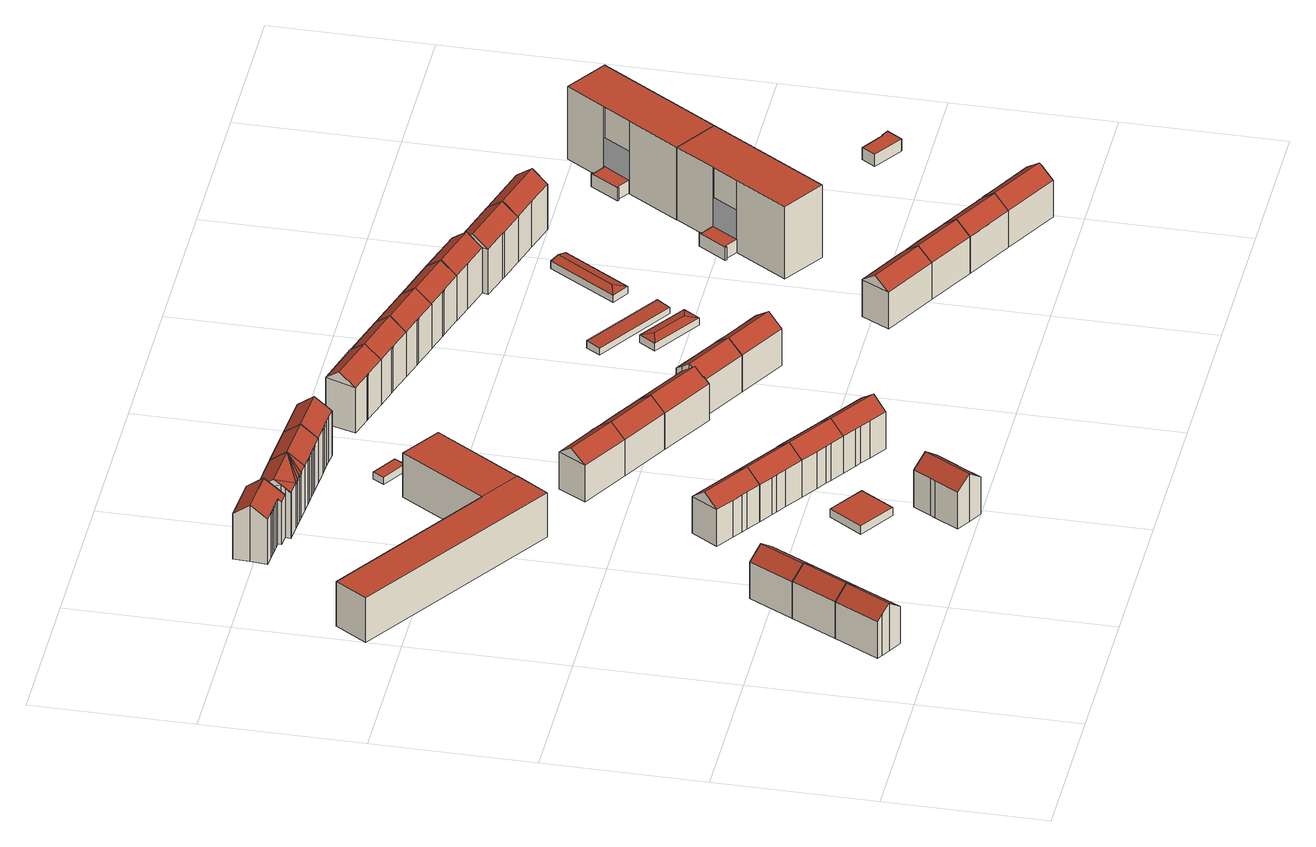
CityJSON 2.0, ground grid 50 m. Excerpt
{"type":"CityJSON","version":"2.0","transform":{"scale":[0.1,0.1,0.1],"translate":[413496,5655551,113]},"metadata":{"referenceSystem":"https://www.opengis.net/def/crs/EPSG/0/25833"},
"CityObjects":{
"building1":{"type":"Building","attributes":{"Dachtyp_tdc":"tdcGableRoof","Gemeindeschluessel":14612000,"Dachneigung":37.07,"QualitaetDacherkennung":77,"Geometrietyp2DReferenz":"3000","measuredHeight":16.56,"function":"31001_9998","roofType":"3100"},"geometry":[{"type":"Solid","lod":"2","boundaries":[[[[0,1,2,3]],[[1,4,5,2]],[[4,6,7,5]],[[6,8,9,7]],[[8,10,11,9]],[[10,12,13,11]],[[12,0,3,13]],[[8,6,4,1,0]],[[0,12,10,8]],[[3,2,5,7,9,11,13]]]],"semantics":{"surfaces":[{"type":"WallSurface"},{"type":"RoofSurface"},{"type":"GroundSurface"}],"values":[[0,0,0,0,0,0,0,1,1,2]]}}]},
"building2":{"type":"Building","attributes":{"Dachtyp_tdc":"tdcGableRoof","Gemeindeschluessel":14612000,"Dachneigung":37.04,"QualitaetDacherkennung":78,"Geometrietyp2DReferenz":"3000","measuredHeight":16.56,"function":"31001_9998","roofType":"3100"},"geometry":[{"type":"Solid","lod":"2","boundaries":[[[[6,14,15,7]],[[14,16,17,15]],[[16,10,11,17]],[[10,6,7,11]],[[16,14,18]],[[6,10,8]],[[14,6,8,18]],[[10,16,18,8]],[[7,15,17,11]]]],"semantics":{"surfaces":[{"type":"WallSurface"},{"type":"RoofSurface"},{"type":"GroundSurface"}],"values":[[0,0,0,0,0,0,1,1,2]]}}]},
"building3":{"type":"Building","attributes":{"Dachtyp_tdc":"tdcGableRoof","Gemeindeschluessel":14612000,"Dachneigung":37.15,"QualitaetDacherkennung":75,"Geometrietyp2DReferenz":"3000","measuredHeight":16.54,"function":"31001_9998","roofType":"3100"},"geometry":[{"type":"Solid","lod":"2","boundaries":[[[[19,20,21,15]],[[20,22,23,21]],[[22,16,17,23]],[[16,19,15,17]],[[22,20,24]],[[19,16,25]],[[20,19,25,24]],[[16,22,24,25]],[[15,21,23,17]]]],"semantics":{"surfaces":[{"type":"WallSurface"},{"type":"RoofSurface"},{"type":"GroundSurface"}],"values":[[0,0,0,0,0,0,1,1,2]]}}]},
"building4":{"type":"Building","attributes":{"Gemeindeschluessel":14612000,"Geometrietyp2DReferenz":"3000","function":"31001_9998","roofType":"9999"},"children":["building4-1","building4-2"]},
"building4-1":{"type":"BuildingPart","attributes":{"Dachtyp_tdc":"tdcPolyFlatRoof","Dachneigung":0,"QualitaetDacherkennung":78,"Geometrietyp2DReferenz":"3000","measuredHeight":15.36,"roofType":"1000"},"parents":["building4"],"geometry":[{"type":"MultiSurface","lod":"2","boundaries":[[[26,27,28,29,30]],[[31,32,33,34,35]],[[32,36,37,33]],[[36,26,30,37]],[[36,32,31,27,26]],[[30,29,34,33,37]]],"semantics":{"surfaces":[{"type":"WallSurface"},{"type":"RoofSurface"},{"type":"GroundSurface"}],"values":[0,0,0,0,1,2]}}]},
"building4-2":{"type":"BuildingPart","attributes":{"Dachtyp_tdc":"tdcPolyFlatRoof","Dachneigung":0,"QualitaetDacherkennung":76,"Geometrietyp2DReferenz":"3000","measuredHeight":15.29,"roofType":"1000"},"parents":["building4"],"geometry":[{"type":"MultiSurface","lod":"2","boundaries":[[[28,38,39,29]],[[38,40,41,39]],[[40,35,34,41]],[[35,40,38,28]],[[29,39,41,34]]],"semantics":{"surfaces":[{"type":"WallSurface"},{"type":"RoofSurface"},{"type":"GroundSurface"}],"values":[0,0,0,1,2]}}]},
"building5":{"type":"Building","attributes":{"Dachtyp_tdc":"tdcFreeFormRoof","Gemeindeschluessel":14612000,"Dachneigung":38.02,"QualitaetDacherkennung":82,"Geometrietyp2DReferenz":"3000","measuredHeight":16.7,"function":"31001_9998","roofType":"5000"},"geometry":[{"type":"Solid","lod":"2","boundaries":[[[[42,43,44,45]],[[46,47,42,45,48,49,50]],[[44,48,45]],[[47,43,42]],[[51,52,53,54,55,56,57]],[[48,44,52,51]],[[44,43,53,52]],[[43,47,54,53]],[[47,46,55,54]],[[46,50,56,55]],[[50,49,57,56]],[[49,48,51,57]]]],"semantics":{"surfaces":[{"type":"RoofSurface"},{"type":"WallSurface"},{"type":"GroundSurface"}],"values":[[0,0,1,1,2,1,1,1,1,1,1,1]]}}]},
"building6":{"type":"Building","attributes":{"Dachtyp_tdc":"tdcPolyFlatRoof","Gemeindeschluessel":14612000,"Dachneigung":0,"QualitaetDacherkennung":71,"Geometrietyp2DReferenz":"3000","measuredHeight":2.91,"function":"31001_9998","roofType":"1000"},"geometry":[{"type":"Solid","lod":"2","boundaries":[[[[58,59,60,61]],[[59,62,63,60]],[[62,64,65,63]],[[64,58,61,65]],[[64,62,59,58]],[[61,60,63,65]]]],"semantics":{"surfaces":[{"type":"WallSurface"},{"type":"RoofSurface"},{"type":"GroundSurface"}],"values":[[0,0,0,0,1,2]]}}]},
"building7":{"type":"Building","attributes":{"Dachtyp_tdc":"tdcGableRoof","Gemeindeschluessel":14612000,"Dachneigung":36.95,"QualitaetDacherkennung":73,"Geometrietyp2DReferenz":"3000","measuredHeight":16.61,"function":"31001_9998","roofType":"3100"},"geometry":[{"type":"Solid","lod":"2","boundaries":[[[[66,67,68,69]],[[67,70,71,68]],[[70,72,73,71]],[[72,74,75,73]],[[74,76,77,75]],[[76,78,79,77]],[[78,80,81,79]],[[80,82,83,81]],[[82,84,85,83]],[[84,66,69,85]],[[80,78,76,74,72,70]],[[70,67,66,84,82,80]],[[69,68,71,73,75,77,79,81,83,85]]]],"semantics":{"surfaces":[{"type":"WallSurface"},{"type":"RoofSurface"},{"type":"GroundSurface"}],"values":[[0,0,0,0,0,0,0,0,0,0,1,1,2]]}}]},
"building8":{"type":"Building","attributes":{"Dachtyp_tdc":"tdcGableRoof","Gemeindeschluessel":14612000,"Dachneigung":36.98,"QualitaetDacherkennung":77,"Geometrietyp2DReferenz":"3000","measuredHeight":19.61,"function":"31001_9998","roofType":"3100"},"geometry":[{"type":"Solid","lod":"2","boundaries":[[[[86,87,88,89]],[[87,90,91,88]],[[90,92,93,91]],[[92,94,95,93]],[[94,96,97,95]],[[96,98,99,97]],[[98,100,101,99]],[[100,102,103,101]],[[102,104,105,103]],[[104,106,107,105]],[[106,108,109,107]],[[108,110,111,109]],[[110,112,113,111]],[[112,86,89,113]],[[108,106,104,102,100]],[[100,98,96,94,92,90,87,86,112,110,108]],[[89,88,91,93,95,97,99,101,103,105,107,109,111,113]]]],"semantics":{"surfaces":[{"type":"WallSurface"},{"type":"RoofSurface"},{"type":"GroundSurface"}],"values":[[0,0,0,0,0,0,0,0,0,0,0,0,0,0,1,1,2]]}}]},
"building9":{"type":"Building","attributes":{"Dachtyp_tdc":"tdcFreeFormRoof","Gemeindeschluessel":14612000,"Dachneigung":38.1,"QualitaetDacherkennung":78,"Geometrietyp2DReferenz":"3000","measuredHeight":16.69,"function":"31001_9998","roofType":"5000"},"geometry":[{"type":"Solid","lod":"2","boundaries":[[[[114,43,53,54]],[[43,115,116,53]],[[115,117,118,116]],[[117,119,120,118]],[[119,121,122,120]],[[121,123,124,122]],[[123,114,54,124]],[[125,115,43,42]],[[119,117,125,42,114,123,121]],[[117,115,125]],[[43,114,42]],[[54,53,116,118,120,122,124]]]],"semantics":{"surfaces":[{"type":"WallSurface"},{"type":"RoofSurface"},{"type":"GroundSurface"}],"values":[[0,0,0,0,0,0,0,1,1,0,0,2]]}}]},
"building10":{"type":"Building","attributes":{"Dachtyp_tdc":"tdcFreeFormRoof","Gemeindeschluessel":14612000,"Dachneigung":37.06,"QualitaetDacherkennung":87,"Geometrietyp2DReferenz":"3000","measuredHeight":19.63,"function":"31001_9998","roofType":"5000"},"geometry":[{"type":"Solid","lod":"2","boundaries":[[[[126,127,111,113]],[[127,128,107,111]],[[128,129,130,107]],[[129,131,132,130]],[[131,133,134,132]],[[133,135,136,134]],[[135,137,138,136]],[[137,139,140,138]],[[139,141,142,140]],[[141,143,144,142]],[[143,126,113,144]],[[145,129,128,146]],[[145,133,131]],[[145,135,133]],[[145,137,135]],[[145,139,137]],[[146,139,145]],[[146,141,139]],[[127,141,146]],[[126,141,127]],[[141,126,143]],[[128,127,146]],[[131,129,145]],[[113,111,107,130,132,134,136,138,140,142,144]]]],"semantics":{"surfaces":[{"type":"WallSurface"},{"type":"RoofSurface"},{"type":"GroundSurface"}],"values":[[0,0,0,0,0,0,0,0,0,0,0,1,1,1,1,1,1,1,1,1,1,0,0,2]]}}]},
"building11":{"type":"Building","attributes":{"Dachtyp_tdc":"tdcFreeFormRoof","Gemeindeschluessel":14612000,"Dachneigung":37.9,"QualitaetDacherkennung":72,"Geometrietyp2DReferenz":"3000","measuredHeight":16.66,"function":"31001_9998","roofType":"5000"},"geometry":[{"type":"Solid","lod":"2","boundaries":[[[[147,148,149,116]],[[148,150,151,149]],[[150,152,153,151]],[[152,154,155,153]],[[154,156,157,155]],[[156,117,118,157]],[[117,147,116,118]],[[158,148,147,125]],[[152,150,158,125,117,156,154]],[[150,148,158]],[[147,117,125]],[[116,149,151,153,155,157,118]]]],"semantics":{"surfaces":[{"type":"WallSurface"},{"type":"RoofSurface"},{"type":"GroundSurface"}],"values":[[0,0,0,0,0,0,0,1,1,0,0,2]]}}]},
"building12":{"type":"Building","attributes":{"Dachtyp_tdc":"tdcFreeFormRoof","Gemeindeschluessel":14612000,"Dachneigung":36.88,"QualitaetDacherkennung":84,"Geometrietyp2DReferenz":"3000","measuredHeight":16.59,"function":"31001_9998","roofType":"5000"},"geometry":[{"type":"Solid","lod":"2","boundaries":[[[[159,160,161,162]],[[160,163,164,161]],[[163,165,166,164]],[[165,167,168,166]],[[159,169,170,160]],[[169,171,172,167,165,163,170]],[[163,160,170]],[[159,171,169]],[[168,173,174,162,161,164,166]],[[167,172,173,168]],[[172,171,174,173]],[[171,159,162,174]]]],"semantics":{"surfaces":[{"type":"WallSurface"},{"type":"RoofSurface"},{"type":"GroundSurface"}],"values":[[0,0,0,0,1,1,0,0,2,0,0,0]]}}]},
"building13":{"type":"Building","attributes":{"Dachtyp_tdc":"tdcFreeFormRoof","Gemeindeschluessel":14612000,"Dachneigung":37.01,"QualitaetDacherkennung":89,"Geometrietyp2DReferenz":"3000","measuredHeight":19.63,"function":"31001_9998","roofType":"5000"},"geometry":[{"type":"Solid","lod":"2","boundaries":[[[[175,176,177,178]],[[176,179,180,177]],[[179,181,132,180]],[[181,182,130,132]],[[182,183,184,130]],[[183,185,186,184]],[[185,187,188,186]],[[187,189,190,188]],[[189,175,178,190]],[[191,192,193,194]],[[185,194,193,181,179,176,175,189,187]],[[182,192,191,183]],[[181,193,192,182]],[[183,191,194,185]],[[178,177,180,132,130,184,186,188,190]]]],"semantics":{"surfaces":[{"type":"WallSurface"},{"type":"RoofSurface"},{"type":"GroundSurface"}],"values":[[0,0,0,0,0,0,0,0,0,1,1,0,0,0,2]]}}]},
"building14":{"type":"Building","attributes":{"Dachtyp_tdc":"tdcFreeFormRoof","Gemeindeschluessel":14612000,"Dachneigung":38.01,"QualitaetDacherkennung":74,"Geometrietyp2DReferenz":"3000","measuredHeight":16.67,"function":"31001_9998","roofType":"5000"},"geometry":[{"type":"Solid","lod":"2","boundaries":[[[[195,150,151,196]],[[150,197,149,151]],[[197,198,199,149]],[[198,200,201,199]],[[200,202,203,201]],[[202,204,205,203]],[[204,195,196,205]],[[150,195,204,202,200,206,207]],[[148,207,206,208]],[[197,148,208,198]],[[198,208,206,200]],[[150,207,148,197]],[[196,151,149,199,201,203,205]]]],"semantics":{"surfaces":[{"type":"WallSurface"},{"type":"RoofSurface"},{"type":"GroundSurface"}],"values":[[0,0,0,0,0,0,0,1,1,0,0,0,2]]}}]},
"building15":{"type":"Building","attributes":{"Dachtyp_tdc":"tdcPolyFlatRoof","Gemeindeschluessel":14612000,"Dachneigung":0,"QualitaetDacherkennung":79,"Geometrietyp2DReferenz":"3000","measuredHeight":2.48,"function":"31001_9998","roofType":"1000"},"geometry":[{"type":"Solid","lod":"2","boundaries":[[[[209,210,211,212]],[[210,213,214,211]],[[213,215,216,214]],[[215,209,212,216]],[[215,213,210,209]],[[212,211,214,216]]]],"semantics":{"surfaces":[{"type":"WallSurface"},{"type":"RoofSurface"},{"type":"GroundSurface"}],"values":[[0,0,0,0,1,2]]}}]},
"building16":{"type":"Building","attributes":{"Dachtyp_tdc":"tdcFreeFormRoof","Gemeindeschluessel":14612000,"Dachneigung":37.34,"QualitaetDacherkennung":83,"Geometrietyp2DReferenz":"3000","measuredHeight":16.62,"function":"31001_9998","roofType":"5000"},"geometry":[{"type":"Solid","lod":"2","boundaries":[[[[159,171,174,162]],[[171,217,218,174]],[[217,219,220,218]],[[219,221,222,220]],[[221,223,224,222]],[[223,225,226,224]],[[225,159,162,226]],[[225,227,169,159]],[[227,223,221,219,217,171,169]],[[171,159,169]],[[225,223,227]],[[162,174,218,220,222,224,226]]]],"semantics":{"surfaces":[{"type":"WallSurface"},{"type":"RoofSurface"},{"type":"GroundSurface"}],"values":[[0,0,0,0,0,0,0,1,1,0,0,2]]}}]},
"building17":{"type":"Building","attributes":{"Dachtyp_tdc":"tdcFreeFormRoof","Gemeindeschluessel":14612000,"Dachneigung":36.8,"QualitaetDacherkennung":88,"Geometrietyp2DReferenz":"3000","measuredHeight":19.6,"function":"31001_9998","roofType":"5000"},"geometry":[{"type":"Solid","lod":"2","boundaries":[[[[228,229,230,231]],[[229,232,233,230]],[[232,234,235,233]],[[234,185,186,235]],[[185,191,184,186]],[[191,236,237,184]],[[236,238,239,237]],[[238,228,231,239]],[[238,240,194,185,234,232,229,228]],[[240,236,191,194]],[[191,185,194]],[[238,236,240]],[[231,230,233,235,186,184,237,239]]]],"semantics":{"surfaces":[{"type":"WallSurface"},{"type":"RoofSurface"},{"type":"GroundSurface"}],"values":[[0,0,0,0,0,0,0,0,1,1,0,0,2]]}}]},
"building18":{"type":"Building","attributes":{"Dachtyp_tdc":"tdcFreeFormRoof","Gemeindeschluessel":14612000,"Dachneigung":37.87,"QualitaetDacherkennung":82,"Geometrietyp2DReferenz":"3000","measuredHeight":16.71,"function":"31001_9998","roofType":"5000"},"geometry":[{"type":"Solid","lod":"2","boundaries":[[[[241,242,243,244]],[[242,245,246,243]],[[245,225,226,246]],[[225,223,224,226]],[[223,247,248,224]],[[247,249,250,248]],[[249,251,252,250]],[[251,241,244,252]],[[253,251,249,247,223,254]],[[241,253,254,225,245,242]],[[241,251,253]],[[223,225,254]],[[244,243,246,226,224,248,250,252]]]],"semantics":{"surfaces":[{"type":"WallSurface"},{"type":"RoofSurface"},{"type":"GroundSurface"}],"values":[[0,0,0,0,0,0,0,0,1,1,0,0,2]]}}]},
"building19":{"type":"Building","attributes":{"Dachtyp_tdc":"tdcGableRoof","Gemeindeschluessel":14612000,"Dachneigung":37.38,"QualitaetDacherkennung":79,"Geometrietyp2DReferenz":"3000","measuredHeight":16.68,"function":"31001_9998","roofType":"3100"},"geometry":[{"type":"Solid","lod":"2","boundaries":[[[[255,256,257,244]],[[256,258,252,257]],[[258,259,260,252]],[[259,261,262,260]],[[261,263,264,262]],[[263,265,266,264]],[[265,267,268,266]],[[267,269,270,268]],[[269,271,272,270]],[[271,273,243,272]],[[273,255,244,243]],[[269,267,265,263,261,259,258,256]],[[256,255,273,271,269]],[[244,257,252,260,262,264,266,268,270,272,243]]]],"semantics":{"surfaces":[{"type":"WallSurface"},{"type":"RoofSurface"},{"type":"GroundSurface"}],"values":[[0,0,0,0,0,0,0,0,0,0,0,1,1,2]]}}]},
"building20":{"type":"Building","attributes":{"Dachtyp_tdc":"tdcFreeFormRoof","Gemeindeschluessel":14612000,"Dachneigung":37.28,"QualitaetDacherkennung":90,"Geometrietyp2DReferenz":"3000","measuredHeight":19.64,"function":"31001_9998","roofType":"5000"},"geometry":[{"type":"Solid","lod":"2","boundaries":[[[[274,275,276,277]],[[275,278,279,276]],[[278,280,281,279]],[[280,282,283,281]],[[282,284,285,283]],[[284,274,277,285]],[[286,278,275,287]],[[282,280,286,287,274,284]],[[280,278,286]],[[275,274,287]],[[277,276,279,281,283,285]]]],"semantics":{"surfaces":[{"type":"WallSurface"},{"type":"RoofSurface"},{"type":"GroundSurface"}],"values":[[0,0,0,0,0,0,1,1,0,0,2]]}}]},
"building21":{"type":"Building","attributes":{"Dachtyp_tdc":"tdcFreeFormRoof","Gemeindeschluessel":14612000,"Dachneigung":37.26,"QualitaetDacherkennung":79,"Geometrietyp2DReferenz":"3000","measuredHeight":16.66,"function":"31001_9998","roofType":"5000"},"geometry":[{"type":"Solid","lod":"2","boundaries":[[[[271,267,268,272]],[[267,288,289,268]],[[288,290,291,289]],[[290,292,293,291]],[[292,294,295,293]],[[294,296,297,295]],[[296,271,272,297]],[[296,298,269,271]],[[298,294,292,290,288,267,269]],[[296,294,298]],[[267,271,269]],[[272,268,289,291,293,295,297]]]],"semantics":{"surfaces":[{"type":"WallSurface"},{"type":"RoofSurface"},{"type":"GroundSurface"}],"values":[[0,0,0,0,0,0,0,1,1,0,0,2]]}}]},
"building22":{"type":"Building","attributes":{"Dachtyp_tdc":"tdcFreeFormRoof","Gemeindeschluessel":14612000,"Dachneigung":37.47,"QualitaetDacherkennung":89,"Geometrietyp2DReferenz":"3000","measuredHeight":19.6,"function":"31001_9998","roofType":"5000"},"geometry":[{"type":"Solid","lod":"2","boundaries":[[[[299,300,301,302]],[[300,303,304,301]],[[303,280,281,304]],[[280,305,279,281]],[[305,306,307,279]],[[306,299,302,307]],[[308,306,305,286]],[[300,299,308,286,280,303]],[[305,280,286]],[[299,306,308]],[[302,301,304,281,279,307]]]],"semantics":{"surfaces":[{"type":"WallSurface"},{"type":"RoofSurface"},{"type":"GroundSurface"}],"values":[[0,0,0,0,0,0,1,1,0,0,2]]}}]},
"building23":{"type":"Building","attributes":{"Dachtyp_tdc":"tdcFreeFormRoof","Gemeindeschluessel":14612000,"Dachneigung":37.44,"QualitaetDacherkennung":89,"Geometrietyp2DReferenz":"3000","measuredHeight":19.61,"function":"31001_9998","roofType":"5000"},"geometry":[{"type":"Solid","lod":"2","boundaries":[[[[309,310,311,307]],[[310,312,313,311]],[[312,314,315,313]],[[314,316,317,315]],[[316,299,302,317]],[[299,309,307,302]],[[318,319,299,316,314,312]],[[320,306,319,318]],[[309,306,320,310]],[[299,319,306,309]],[[310,320,318,312]],[[307,311,313,315,317,302]]]],"semantics":{"surfaces":[{"type":"WallSurface"},{"type":"RoofSurface"},{"type":"GroundSurface"}],"values":[[0,0,0,0,0,0,1,1,0,0,0,2]]}}]},
"building24":{"type":"Building","attributes":{"Dachtyp_tdc":"tdcFreeFormRoof","Gemeindeschluessel":14612000,"Dachneigung":13.21,"QualitaetDacherkennung":85,"Geometrietyp2DReferenz":"3000","measuredHeight":3.37,"function":"31001_2463","roofType":"5000"},"geometry":[{"type":"Solid","lod":"2","boundaries":[[[[321,322,323,324]],[[322,325,326,323]],[[325,327,328,326]],[[327,321,324,328]],[[329,330,327,325]],[[329,325,322]],[[330,329,322,321]],[[330,321,327]],[[324,323,326,328]]]],"semantics":{"surfaces":[{"type":"WallSurface"},{"type":"RoofSurface"},{"type":"GroundSurface"}],"values":[[0,0,0,0,1,1,1,1,2]]}}]},
"building25":{"type":"Building","attributes":{"Dachtyp_tdc":"tdcPolyFlatRoof","Gemeindeschluessel":14612000,"Dachneigung":2.92,"QualitaetDacherkennung":89,"Geometrietyp2DReferenz":"3000","measuredHeight":2.44,"function":"31001_2463","roofType":"2100"},"geometry":[{"type":"Solid","lod":"2","boundaries":[[[[331,332,333,334]],[[332,335,336,333]],[[335,337,338,336]],[[337,331,334,338]],[[337,335,332,331]],[[334,333,336,338]]]],"semantics":{"surfaces":[{"type":"WallSurface"},{"type":"RoofSurface"},{"type":"GroundSurface"}],"values":[[0,0,0,0,1,2]]}}]},
"building26":{"type":"Building","attributes":{"Dachtyp_tdc":"tdcGableRoof","Gemeindeschluessel":14612000,"Dachneigung":37.18,"QualitaetDacherkennung":75,"Geometrietyp2DReferenz":"3000","measuredHeight":16.63,"function":"31001_9998","roofType":"3100"},"geometry":[{"type":"Solid","lod":"2","boundaries":[[[[339,340,341,342]],[[340,343,344,341]],[[343,345,346,344]],[[345,347,348,346]],[[347,349,350,348]],[[349,351,352,350]],[[351,339,342,352]],[[353,354,355,339]],[[354,356,357,358,359,360,355]],[[339,355,360,340]],[[340,360,359,343]],[[343,359,358,345]],[[345,358,357,347]],[[347,357,356,349]],[[349,356,354,353,351]],[[351,353,339]],[[342,341,344,346,348,350,352]]]],"semantics":{"surfaces":[{"type":"WallSurface"},{"type":"RoofSurface"},{"type":"GroundSurface"}],"values":[[0,0,0,0,0,0,0,1,1,0,0,0,0,0,0,0,2]]}}]},
"building27":{"type":"Building","attributes":{"Dachtyp_tdc":"tdcFreeFormRoof","Gemeindeschluessel":14612000,"Dachneigung":37.38,"QualitaetDacherkennung":90,"Geometrietyp2DReferenz":"3000","measuredHeight":19.51,"function":"31001_9998","roofType":"5000"},"geometry":[{"type":"Solid","lod":"2","boundaries":[[[[361,362,363,364]],[[362,365,366,363]],[[365,367,368,366]],[[367,369,370,368]],[[369,371,372,370]],[[371,361,364,372]],[[373,374,375,376]],[[376,375,371,369,367,365]],[[361,374,373,362]],[[371,375,374,361]],[[362,373,376,365]],[[364,363,366,368,370,372]]]],"semantics":{"surfaces":[{"type":"WallSurface"},{"type":"RoofSurface"},{"type":"GroundSurface"}],"values":[[0,0,0,0,0,0,1,1,0,0,0,2]]}}]},
"building28":{"type":"Building","attributes":{"Dachtyp_tdc":"tdcGableRoof","Gemeindeschluessel":14612000,"Dachneigung":37.21,"QualitaetDacherkennung":77,"Geometrietyp2DReferenz":"3000","measuredHeight":16.65,"function":"31001_9998","roofType":"3100"},"geometry":[{"type":"Solid","lod":"2","boundaries":[[[[377,356,350,378]],[[356,379,380,350]],[[379,381,382,380]],[[381,383,384,382]],[[383,385,386,384]],[[385,387,388,386]],[[387,389,390,388]],[[389,351,352,390]],[[351,377,378,352]],[[387,385,383,381,379,356,377]],[[377,351,389,387]],[[378,350,380,382,384,386,388,390,352]]]],"semantics":{"surfaces":[{"type":"WallSurface"},{"type":"RoofSurface"},{"type":"GroundSurface"}],"values":[[0,0,0,0,0,0,0,0,0,1,1,2]]}}]},
"building29":{"type":"Building","attributes":{"Dachtyp_tdc":"tdcFreeFormRoof","Gemeindeschluessel":14612000,"Dachneigung":37.39,"QualitaetDacherkennung":88,"Geometrietyp2DReferenz":"3000","measuredHeight":19.58,"function":"31001_9998","roofType":"5000"},"geometry":[{"type":"Solid","lod":"2","boundaries":[[[[391,392,393,394]],[[392,365,395,393]],[[365,373,396,395]],[[373,397,398,396]],[[397,399,400,398]],[[399,391,394,400]],[[401,399,397,373,402]],[[391,401,402,365,392]],[[373,365,402]],[[391,399,401]],[[394,393,395,396,398,400]]]],"semantics":{"surfaces":[{"type":"WallSurface"},{"type":"RoofSurface"},{"type":"GroundSurface"}],"values":[[0,0,0,0,0,0,1,1,0,0,2]]}}]},
"building30":{"type":"Building","attributes":{"Dachtyp_tdc":"tdcHipAndGableRoof","Gemeindeschluessel":14612000,"Dachneigung":12.99,"QualitaetDacherkennung":64,"Geometrietyp2DReferenz":"3000","measuredHeight":3.23,"function":"31001_2463","roofType":"5000"},"geometry":[{"type":"Solid","lod":"2","boundaries":[[[[403,404,405,406]],[[404,407,408,405]],[[407,409,410,408]],[[409,403,406,410]],[[407,404,411]],[[403,409,412]],[[404,403,412,411]],[[409,407,411,412]],[[406,405,408,410]]]],"semantics":{"surfaces":[{"type":"WallSurface"},{"type":"RoofSurface"},{"type":"GroundSurface"}],"values":[[0,0,0,0,1,0,1,1,2]]}}]},
"building31":{"type":"Building","attributes":{"Dachtyp_tdc":"tdcGableRoof","Gemeindeschluessel":14612000,"Dachneigung":37.18,"QualitaetDacherkennung":75,"Geometrietyp2DReferenz":"3000","measuredHeight":16.6,"function":"31001_9998","roofType":"3100"},"geometry":[{"type":"Solid","lod":"2","boundaries":[[[[413,414,415,416]],[[417,389,418,419]],[[419,420,421,414,413,385,417]],[[415,422,423,424,425,390,426,386,416]],[[414,421,422,415]],[[421,420,423,422]],[[420,419,424,423]],[[419,418,425,424]],[[418,389,390,425]],[[389,417,426,390]],[[417,385,386,426]],[[385,413,416,386]]]],"semantics":{"surfaces":[{"type":"WallSurface"},{"type":"RoofSurface"},{"type":"GroundSurface"}],"values":[[0,1,1,2,0,0,0,0,0,0,0,0]]}}]},
"building32":{"type":"Building","attributes":{"Dachtyp_tdc":"tdcFreeFormRoof","Gemeindeschluessel":14612000,"Dachneigung":37.19,"QualitaetDacherkennung":89,"Geometrietyp2DReferenz":"3000","measuredHeight":19.65,"function":"31001_9998","roofType":"5000"},"geometry":[{"type":"Solid","lod":"2","boundaries":[[[[427,428,400,429]],[[428,430,431,400]],[[430,432,433,431]],[[432,434,435,433]],[[434,436,437,435]],[[436,427,429,437]],[[436,434,432,438,439,427]],[[438,430,428,439]],[[428,427,439]],[[432,430,438]],[[429,400,431,433,435,437]]]],"semantics":{"surfaces":[{"type":"WallSurface"},{"type":"RoofSurface"},{"type":"GroundSurface"}],"values":[[0,0,0,0,0,0,1,1,0,0,2]]}}]},
"building33":{"type":"Building","attributes":{"Dachtyp_tdc":"tdcFreeFormRoof","Gemeindeschluessel":14612000,"Dachneigung":37.32,"QualitaetDacherkennung":74,"Geometrietyp2DReferenz":"3000","measuredHeight":16.62,"function":"31001_9998","roofType":"5000"},"geometry":[{"type":"Solid","lod":"2","boundaries":[[[[418,440,441,442]],[[440,443,444,441]],[[443,445,446,444]],[[445,447,448,446]],[[447,449,450,448]],[[449,451,452,450]],[[451,453,454,452]],[[453,455,456,454]],[[455,418,442,456]],[[457,449,447,445,443,440,458]],[[455,453,451,457,458,418]],[[440,418,458]],[[451,449,457]],[[442,441,444,446,448,450,452,454,456]]]],"semantics":{"surfaces":[{"type":"WallSurface"},{"type":"RoofSurface"},{"type":"GroundSurface"}],"values":[[0,0,0,0,0,0,0,0,0,1,1,0,0,2]]}}]},
"building34":{"type":"Building","attributes":{"Gemeindeschluessel":14612000,"Geometrietyp2DReferenz":"3000","function":"31001_9998","roofType":"9999"},"children":["building34-1","building34-2"]},
"building34-1":{"type":"BuildingPart","attributes":{"Dachtyp_tdc":"tdcPolyFlatRoof","Dachneigung":0,"QualitaetDacherkennung":71,"Geometrietyp2DReferenz":"3000","measuredHeight":4.49,"roofType":"1000"},"parents":["building34"],"geometry":[{"type":"MultiSurface","lod":"2","boundaries":[[[459,460,461,462]],[[460,463,464,461]],[[463,465,466,464]],[[465,467,468,466]],[[467,469,470,468]],[[469,471,472,470]],[[471,473,474,472]],[[473,475,476,474]],[[475,477,478,476]],[[477,475,473,471,469,467,465,463,460,459]],[[462,461,464,466,468,470,472,474,476,478]]],"semantics":{"surfaces":[{"type":"WallSurface"},{"type":"RoofSurface"},{"type":"GroundSurface"}],"values":[0,0,0,0,0,0,0,0,0,1,2]}}]},
"building34-2":{"type":"BuildingPart","attributes":{"Dachtyp_tdc":"tdcPolyFlatRoof","Dachneigung":0,"QualitaetDacherkennung":57,"Geometrietyp2DReferenz":"3000","measuredHeight":25.18,"roofType":"1000"},"parents":["building34"],"geometry":[{"type":"MultiSurface","lod":"2","boundaries":[[[479,480,481,482]],[[480,483,484,481]],[[483,485,462,484]],[[485,459,462]],[[486,478,477]],[[486,487,488,478]],[[487,479,482,488]],[[487,486,485,483,480,479]],[[482,481,484,462,478,488]]],"semantics":{"surfaces":[{"type":"WallSurface"},{"type":"RoofSurface"},{"type":"GroundSurface"}],"values":[0,0,0,0,0,0,0,1,2]}}]},
"building35":{"type":"Building","attributes":{"Dachtyp_tdc":"tdcFreeFormRoof","Gemeindeschluessel":14612000,"Dachneigung":37.41,"QualitaetDacherkennung":85,"Geometrietyp2DReferenz":"3000","measuredHeight":19.7,"function":"31001_9998","roofType":"5000"},"geometry":[{"type":"Solid","lod":"2","boundaries":[[[[489,430,431,433]],[[430,490,491,431]],[[490,492,493,491]],[[492,494,495,493]],[[494,489,433,495]],[[496,490,430,497]],[[492,496,497,489,494]],[[492,490,496]],[[430,489,497]],[[433,431,491,493,495]]]],"semantics":{"surfaces":[{"type":"WallSurface"},{"type":"RoofSurface"},{"type":"GroundSurface"}],"values":[[0,0,0,0,0,1,1,0,0,2]]}}]},
"building36":{"type":"Building","attributes":{"Gemeindeschluessel":14612000,"Geometrietyp2DReferenz":"3000","function":"31001_9998","roofType":"9999"},"children":["building36-1","building36-2"]},
"building36-1":{"type":"BuildingPart","attributes":{"Dachtyp_tdc":"tdcPolyFlatRoof","Dachneigung":0,"QualitaetDacherkennung":54,"Geometrietyp2DReferenz":"3000","measuredHeight":25.35,"roofType":"1000"},"parents":["building36"],"geometry":[{"type":"MultiSurface","lod":"2","boundaries":[[[479,487,498,499]],[[487,500,501,498]],[[500,502,503,504,501]],[[505,506,507,508,509]],[[506,510,511,507]],[[510,479,499,511]],[[510,506,505,512,502,500,487,479]],[[499,498,501,504,513,508,507,511]]],"semantics":{"surfaces":[{"type":"WallSurface"},{"type":"RoofSurface"},{"type":"GroundSurface"}],"values":[0,0,0,0,0,0,1,2]}}]},
"building36-2":{"type":"BuildingPart","attributes":{"Dachtyp_tdc":"tdcPolyFlatRoof","Dachneigung":0,"QualitaetDacherkennung":68,"Geometrietyp2DReferenz":"3000","measuredHeight":4.57,"roofType":"1000"},"parents":["building36"],"geometry":[{"type":"MultiSurface","lod":"2","boundaries":[[[503,514,501,504]],[[514,515,516,501]],[[515,517,518,516]],[[517,519,520,518]],[[519,521,522,520]],[[521,523,524,522]],[[523,525,526,524]],[[525,527,528,526]],[[527,529,530,528]],[[529,531,532,530]],[[531,533,534,532]],[[533,509,508,534]],[[535,509,533,531,529,527,525,523,521,519,517,515,514,503]],[[504,501,516,518,520,522,524,526,528,530,532,534,508,513]]],"semantics":{"surfaces":[{"type":"WallSurface"},{"type":"RoofSurface"},{"type":"GroundSurface"}],"values":[0,0,0,0,0,0,0,0,0,0,0,0,1,2]}}]},
"building37":{"type":"Building","attributes":{"Dachtyp_tdc":"tdcPolyFlatRoof","Gemeindeschluessel":14612000,"Dachneigung":0,"QualitaetDacherkennung":69,"Geometrietyp2DReferenz":"3000","measuredHeight":4.18,"function":"31001_9998","roofType":"1000"},"geometry":[{"type":"Solid","lod":"2","boundaries":[[[[536,537,538,539]],[[537,540,541,538]],[[540,542,543,541]],[[542,544,545,543]],[[544,546,547,545]],[[546,536,539,547]],[[546,544,542,540,537,536]],[[539,538,541,543,545,547]]]],"semantics":{"surfaces":[{"type":"WallSurface"},{"type":"RoofSurface"},{"type":"GroundSurface"}],"values":[[0,0,0,0,0,0,1,2]]}}]}
},
"vertices":[
[248,124,179],[222,138,156],[222,138,13],[248,124,13],[204,148,140],[204,148,13],[279,288,140],[279,288,13],[324,264,179],[324,264,13],[368,241,141],[368,241,13],[292,100,141],[292,100,13],
[355,428,141],[355,428,13],[443,381,141],[443,381,13],[400,404,179],
[355,428,140],[431,568,140],[431,568,13],[519,521,141],[519,521,13],[475,544,178],[400,405,178],
[65,1706,165],[568,1379,165],[568,1379,164],[568,1379,11],[65,1706,11],[690,1299,165],[624,1199,165],[624,1199,11],[690,1299,11],[690,1299,164],[0,1606,165],[0,1606,11],
[742,1646,164],[742,1646,11],[864,1566,164],[864,1566,11],
[842,657,180],[869,698,141],[722,794,141],[695,753,180],[772,644,142],[815,616,142],[668,712,142],[725,675,141],[756,655,141],[668,712,13],[722,794,13],[869,698,13],[815,616,13],[772,644,13],[756,655,13],[725,675,13],
[809,318,43],[877,422,43],[877,422,14],[809,318,14],[985,351,43],[985,351,14],[919,247,43],[919,247,14],
[1016,66,141],[978,1,142],[978,1,13],[1016,66,13],[935,25,179],[935,25,13],[891,51,141],[891,51,13],[934,125,141],[934,125,13],[943,141,141],[943,141,13],[976,197,141],[976,197,13],[1020,172,179],[1020,172,13],[1063,147,142],[1063,147,13],[1029,88,141],[1029,88,13],
[438,1939,158],[439,1952,167],[439,1952,10],[438,1939,10],[422,1953,167],[422,1953,10],[402,1954,167],[402,1954,10],[384,1955,167],[384,1955,10],[368,1956,167],[368,1956,10],[332,1959,167],[332,1959,10],[336,2011,206],[336,2011,10],[339,2063,167],[339,2063,10],[484,2053,167],[484,2053,10],[482,2023,190],[482,2023,10],[480,2001,206],[480,2001,10],[477,1949,167],[477,1949,10],[476,1937,158],[476,1937,10],
[815,616,141],[1014,604,141],[1014,604,13],[960,521,141],[960,521,13],[906,557,141],[906,557,13],[874,577,141],[874,577,13],[858,588,141],[858,588,13],[987,563,180],
[476,1937,180],[477,1949,190],[482,2023,167],[627,2012,167],[627,2012,10],[619,1908,167],[619,1908,10],[584,1911,167],[584,1911,10],[565,1912,167],[565,1912,10],[546,1914,167],[546,1914,10],[530,1915,167],[530,1915,10],[478,1919,167],[478,1919,10],[475,1919,167],[475,1919,10],[623,1960,206],[478,1971,206],
[1014,604,142],[1157,510,142],[1157,510,13],[1103,428,141],[1103,428,13],[1061,455,141],[1061,455,13],[1044,466,141],[1044,466,13],[1012,487,141],[1012,487,13],[1130,470,180],
[967,1041,139],[817,1127,139],[817,1127,12],[967,1041,12],[866,1213,142],[866,1213,12],[974,1152,142],[974,1152,12],[998,1139,142],[998,1139,12],[993,1086,178],[842,1172,178],[1017,1128,142],[1008,1133,142],[1008,1133,12],[1017,1128,12],
[690,1903,166],[670,1904,166],[670,1904,10],[690,1903,10],[654,1905,166],[654,1905,10],[619,1908,166],[627,2012,166],[771,2001,166],[771,2001,10],[763,1897,166],[763,1897,10],[726,1900,166],[726,1900,10],[710,1901,166],[710,1901,10],[771,2001,168],[627,2012,168],[623,1961,206],[767,1950,206],
[1144,401,141],[1144,401,13],[1157,510,141],[1302,415,141],[1302,415,13],[1248,333,141],[1248,333,13],[1194,368,141],[1194,368,13],[1163,389,141],[1163,389,13],[1275,374,180],[1130,469,180],[1302,415,142],
[886,1698,39],[865,1663,39],[865,1663,14],[886,1698,14],[787,1711,39],[787,1711,14],[808,1746,39],[808,1746,14],
[1028,1121,142],[1028,1121,12],[1038,1116,142],[1038,1116,12],[1062,1102,142],[1062,1102,12],[1170,1041,142],[1170,1041,12],[1121,955,139],[1121,955,12],[1146,999,178],
[871,1889,166],[852,1891,166],[852,1891,10],[871,1889,10],[834,1892,166],[834,1892,10],[816,1893,166],[816,1893,10],[916,1990,168],[916,1990,10],[908,1886,166],[908,1886,10],[912,1939,206],
[1299,879,156],[1302,877,156],[1302,877,12],[1299,879,12],[1291,858,139],[1291,858,12],[1185,1033,142],[1185,1033,12],[1200,1024,142],[1200,1024,12],[1337,947,142],[1337,947,12],[1314,905,179],[1146,1000,179],
[1299,879,140],[1323,923,178],[1323,923,12],[1337,947,157],[1348,966,141],[1348,966,12],[1458,904,141],[1458,904,12],[1481,891,141],[1481,891,12],[1495,883,141],[1495,883,12],[1499,881,141],[1499,881,12],[1475,838,178],[1475,838,12],[1450,794,140],[1450,794,12],[1302,877,140],
[1031,1841,168],[1057,1934,175],[1057,1934,12],[1031,1841,12],[1211,1891,175],[1211,1891,12],[1184,1797,168],[1184,1797,12],[1107,1819,168],[1107,1819,12],[1099,1821,168],[1099,1821,12],[1199,1848,208],[1045,1892,208],
[1511,874,141],[1511,874,12],[1524,866,141],[1524,866,12],[1548,853,141],[1548,853,12],[1653,794,141],[1653,794,12],[1604,708,140],[1604,708,12],[1629,751,178],
[1336,1754,168],[1259,1776,168],[1259,1776,12],[1336,1754,12],[1249,1779,168],[1249,1779,12],[1211,1891,174],[1362,1848,174],[1362,1848,12],[1350,1805,208],
[1362,1848,168],[1515,1804,168],[1515,1804,12],[1489,1710,168],[1489,1710,12],[1412,1732,168],[1412,1732,12],[1402,1735,168],[1402,1735,12],[1503,1761,208],[1350,1804,208],[1515,1804,174],
[1760,981,36],[1607,1081,36],[1607,1081,10],[1760,981,10],[1641,1132,36],[1641,1132,10],[1793,1032,36],[1793,1032,10],[1649,1090,43],[1751,1023,43],
[1559,1232,31],[1586,1275,34],[1586,1275,9],[1559,1232,9],[1829,1117,34],[1829,1117,9],[1802,1075,31],[1802,1075,9],
[1844,443,140],[1891,530,140],[1891,530,12],[1844,443,12],[2018,461,140],[2018,461,12],[2040,449,140],[2040,449,12],[2050,443,140],[2050,443,12],[2061,437,140],[2061,437,12],[2014,351,140],[2014,351,12],[2014,351,141],[2038,395,178],[1867,487,178],[2061,437,142],[2050,443,142],[2040,449,142],[2018,461,142],[1891,530,142],
[1515,1804,169],[1668,1761,169],[1668,1761,13],[1515,1804,13],[1642,1667,169],[1642,1667,13],[1566,1688,169],[1566,1688,13],[1556,1691,169],[1556,1691,13],[1489,1710,169],[1489,1710,13],[1668,1761,173],[1515,1804,173],[1503,1759,208],[1655,1716,208],
[2038,395,179],[2038,395,12],[2070,432,142],[2070,432,12],[2082,426,142],[2082,426,12],[2104,414,142],[2104,414,12],[2212,355,142],[2212,355,12],[2189,313,179],[2189,313,12],[2165,269,140],[2165,269,12],
[1796,1623,169],[1707,1648,169],[1707,1648,12],[1796,1623,12],[1642,1667,12],[1668,1761,12],[1822,1717,173],[1822,1717,12],[1818,1699,187],[1818,1699,12],[1810,1672,208],[1656,1716,208],
[2010,1422,35],[1876,1213,35],[1876,1213,10],[2010,1422,10],[1824,1246,35],[1824,1246,10],[1959,1455,35],[1959,1455,10],[1868,1257,42],[1985,1438,42],
[2319,297,142],[2341,285,142],[2341,285,12],[2319,297,12],[2189,314,178],[2315,187,140],[2340,231,178],[2362,273,142],[2352,279,142],[2352,279,12],[2362,273,12],[2340,231,12],[2315,187,12],[2189,314,12],
[1790,1604,170],[1818,1699,171],[1790,1604,12],[1996,1649,171],[1996,1649,12],[1968,1552,169],[1968,1552,12],[1886,1576,170],[1886,1576,12],[1877,1579,170],[1877,1579,12],[1982,1602,208],[1804,1653,208],
[2362,273,143],[2362,273,13],[2315,187,13],[2373,268,143],[2373,268,13],[2384,262,143],[2384,262,13],[2404,250,143],[2404,250,13],[2539,177,143],[2539,177,13],[2513,129,173],[2513,129,13],[2497,100,148],[2497,100,13],[2492,91,140],[2492,91,13],[2516,136,179],[2340,232,179],
[2140,947,56],[2101,972,56],[2101,972,11],[2140,947,11],[2098,968,56],[2098,968,11],[2094,971,56],[2094,971,11],[2152,1059,56],[2152,1059,11],[2155,1056,56],[2155,1056,11],[2153,1053,56],[2153,1053,11],[2160,1048,56],[2160,1048,11],[2176,1038,56],[2176,1038,11],[2192,1028,56],[2192,1028,11],
[2399,1065,263],[2164,701,263],[2164,701,11],[2399,1065,11],[2035,785,263],[2035,785,11],[2140,947,263],[2192,1028,263],[2270,1148,263],[2270,1148,11],
[1968,1552,170],[2174,1598,171],[2174,1598,12],[2146,1502,170],[2146,1502,12],[2052,1529,170],[2052,1529,12],[2160,1550,209],[1982,1601,209],
[2270,1148,10],[2399,1065,10],[2372,1307,263],[2372,1307,10],[2373,1306,263],[2373,1306,55],[2373,1306,10],[2430,1396,263],[2510,1516,263],[2510,1516,10],[2430,1396,10],[2430,1396,55],[2637,1433,263],[2637,1433,10],[2431,1395,263],[2431,1395,10],
[2372,1307,55],[2374,1310,55],[2374,1310,10],[2336,1335,55],[2336,1335,10],[2334,1331,55],[2334,1331,10],[2331,1334,55],[2331,1334,10],[2388,1422,55],[2388,1422,10],[2392,1420,55],[2392,1420,10],[2390,1416,55],[2390,1416,10],[2395,1412,55],[2395,1412,10],[2413,1401,55],[2413,1401,10],[2427,1392,55],[2427,1392,10],[2431,1395,55],
[2646,644,51],[2673,686,51],[2673,686,9],[2646,644,9],[2746,640,51],[2746,640,9],[2748,643,51],[2748,643,9],[2769,630,51],[2769,630,9],[2739,584,51],[2739,584,9]
]}
